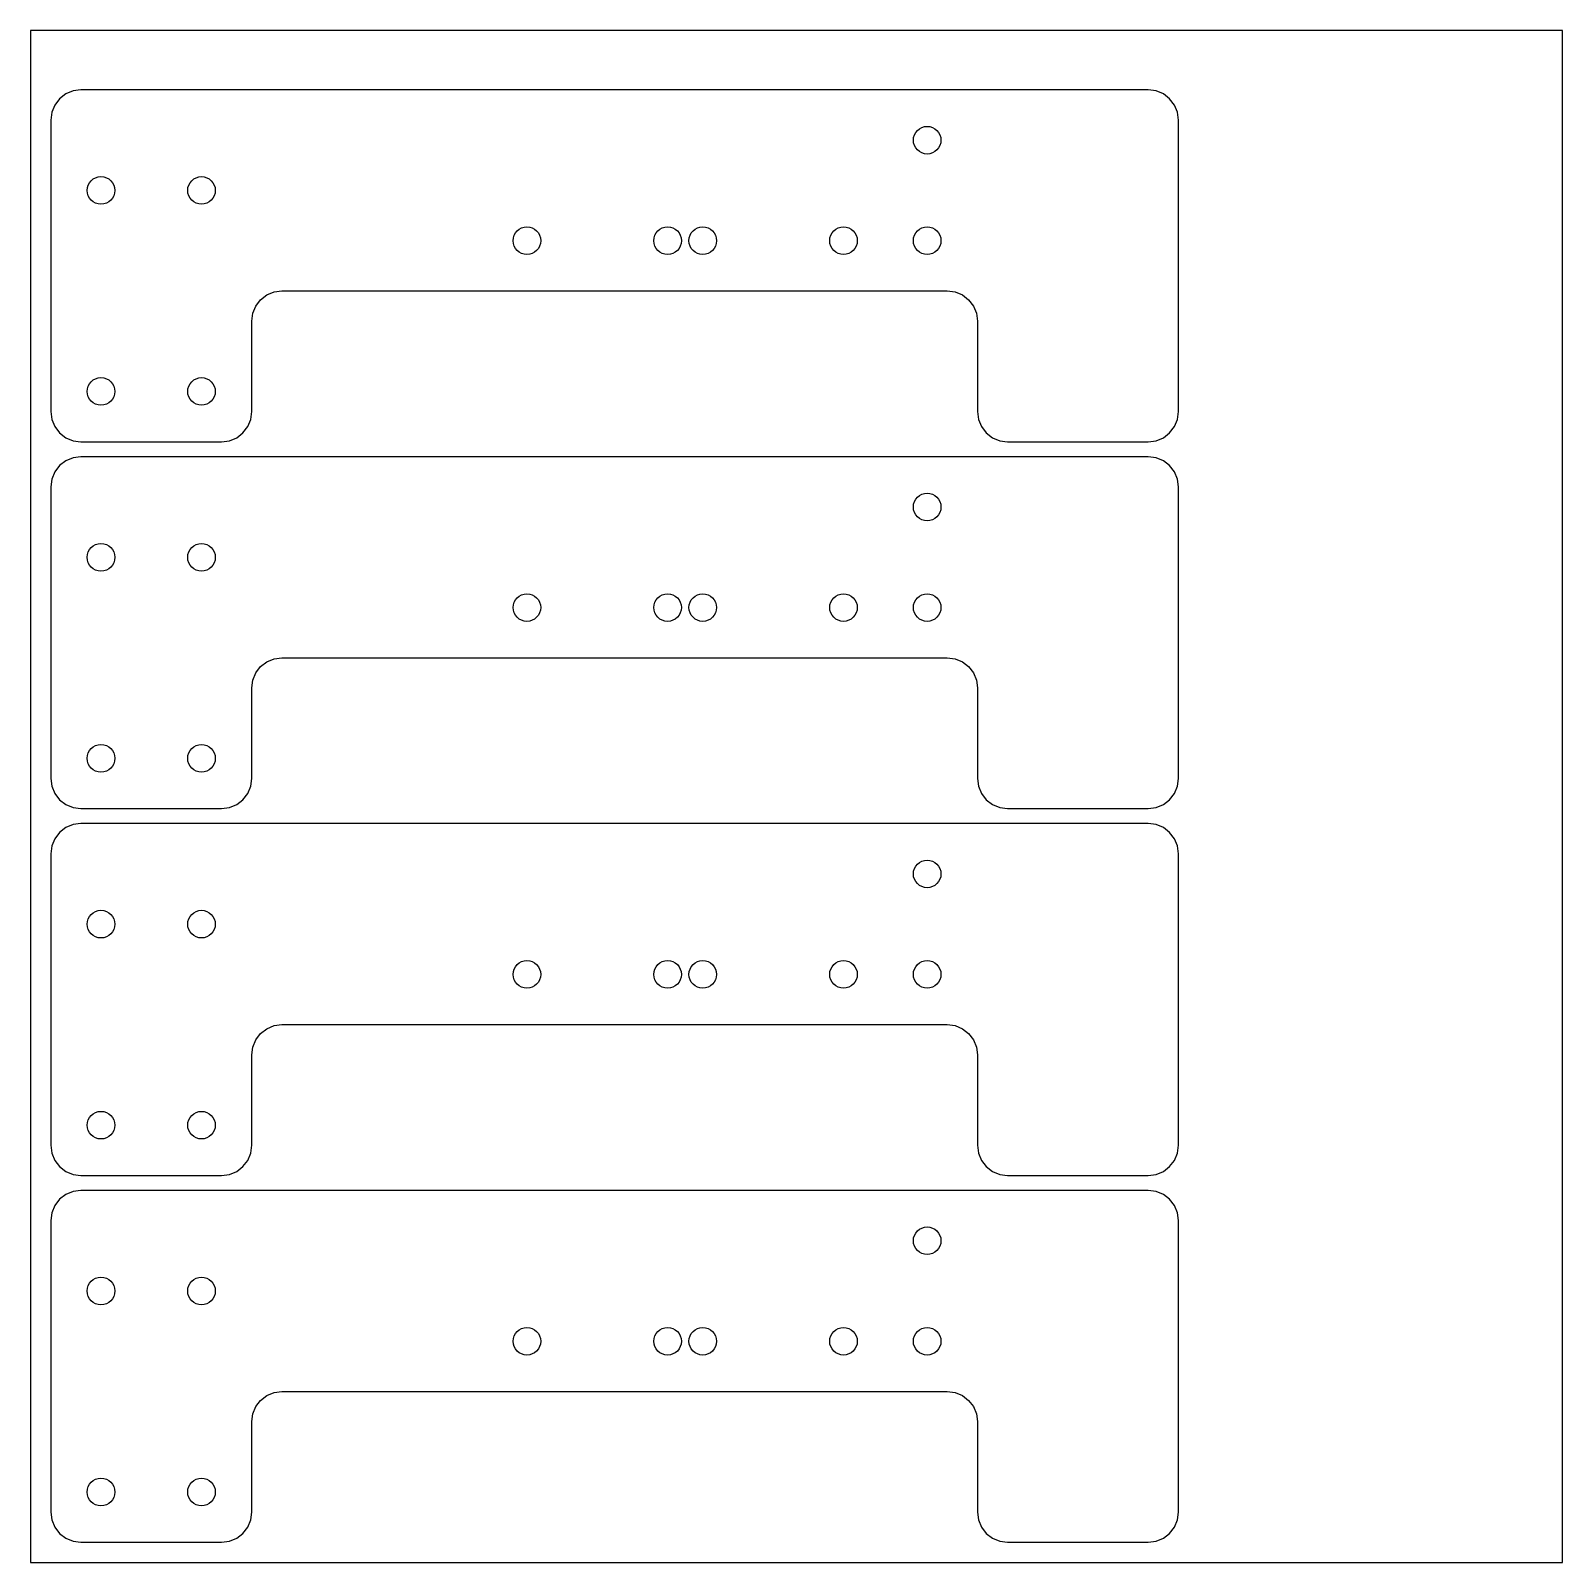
# Model space of a CAD drawing. Header units: millimetres. Extents: x 0 to 305, y 0 to 305.
import ezdxf

# ---------------------------------------------------------------- set-up
doc = ezdxf.new("R2010")
doc.units = ezdxf.units.MM

msp = doc.modelspace()

# ---------------------------------------------------------------- linework, layer by layer
at = {"layer": 'CUT'}
for points in [[(222.4, 223), (223.95, 223.2), (225.4, 223.8), (226.64, 224.76), (227.6, 226), (228.2, 227.45), (228.4, 229), (228.4, 287), (228.2, 288.55), (227.6, 290), (226.64, 291.24), (225.4, 292.2), (223.95, 292.8), (222.4, 293), (10, 293), (8.45, 292.8), (7, 292.2), (5.76, 291.24), (4.8, 290), (4.2, 288.55), (4, 287), (4, 229), (4.2, 227.45), (4.8, 226), (5.76, 224.76), (7, 223.8), (8.45, 223.2), (10, 223), (38, 223), (39.55, 223.2), (41, 223.8), (42.24, 224.76), (43.2, 226), (43.8, 227.45), (44, 229), (44, 247), (44.2, 248.55), (44.8, 250), (45.76, 251.24), (47, 252.2), (48.45, 252.8), (50, 253), (182.4, 253), (183.95, 252.8), (185.4, 252.2), (186.64, 251.24), (187.6, 250), (188.2, 248.55), (188.4, 247), (188.4, 229), (188.6, 227.45), (189.2, 226), (190.16, 224.76), (191.4, 223.8), (192.85, 223.2), (194.4, 223)], [(222.4, 150), (223.95, 150.2), (225.4, 150.8), (226.64, 151.76), (227.6, 153), (228.2, 154.45), (228.4, 156), (228.4, 214), (228.2, 215.55), (227.6, 217), (226.64, 218.24), (225.4, 219.2), (223.95, 219.8), (222.4, 220), (10, 220), (8.45, 219.8), (7, 219.2), (5.76, 218.24), (4.8, 217), (4.2, 215.55), (4, 214), (4, 156), (4.2, 154.45), (4.8, 153), (5.76, 151.76), (7, 150.8), (8.45, 150.2), (10, 150), (38, 150), (39.55, 150.2), (41, 150.8), (42.24, 151.76), (43.2, 153), (43.8, 154.45), (44, 156), (44, 174), (44.2, 175.55), (44.8, 177), (45.76, 178.24), (47, 179.2), (48.45, 179.8), (50, 180), (182.4, 180), (183.95, 179.8), (185.4, 179.2), (186.64, 178.24), (187.6, 177), (188.2, 175.55), (188.4, 174), (188.4, 156), (188.6, 154.45), (189.2, 153), (190.16, 151.76), (191.4, 150.8), (192.85, 150.2), (194.4, 150)], [(222.4, 77), (223.95, 77.2), (225.4, 77.8), (226.64, 78.76), (227.6, 80), (228.2, 81.45), (228.4, 83), (228.4, 141), (228.2, 142.55), (227.6, 144), (226.64, 145.24), (225.4, 146.2), (223.95, 146.8), (222.4, 147), (10, 147), (8.45, 146.8), (7, 146.2), (5.76, 145.24), (4.8, 144), (4.2, 142.55), (4, 141), (4, 83), (4.2, 81.45), (4.8, 80), (5.76, 78.76), (7, 77.8), (8.45, 77.2), (10, 77), (38, 77), (39.55, 77.2), (41, 77.8), (42.24, 78.76), (43.2, 80), (43.8, 81.45), (44, 83), (44, 101), (44.2, 102.55), (44.8, 104), (45.76, 105.24), (47, 106.2), (48.45, 106.8), (50, 107), (182.4, 107), (183.95, 106.8), (185.4, 106.2), (186.64, 105.24), (187.6, 104), (188.2, 102.55), (188.4, 101), (188.4, 83), (188.6, 81.45), (189.2, 80), (190.16, 78.76), (191.4, 77.8), (192.85, 77.2), (194.4, 77)], [(222.4, 4), (223.95, 4.2), (225.4, 4.8), (226.64, 5.76), (227.6, 7), (228.2, 8.45), (228.4, 10), (228.4, 68), (228.2, 69.55), (227.6, 71), (226.64, 72.24), (225.4, 73.2), (223.95, 73.8), (222.4, 74), (10, 74), (8.45, 73.8), (7, 73.2), (5.76, 72.24), (4.8, 71), (4.2, 69.55), (4, 68), (4, 10), (4.2, 8.45), (4.8, 7), (5.76, 5.76), (7, 4.8), (8.45, 4.2), (10, 4), (38, 4), (39.55, 4.2), (41, 4.8), (42.24, 5.76), (43.2, 7), (43.8, 8.45), (44, 10), (44, 28), (44.2, 29.55), (44.8, 31), (45.76, 32.24), (47, 33.2), (48.45, 33.8), (50, 34), (182.4, 34), (183.95, 33.8), (185.4, 33.2), (186.64, 32.24), (187.6, 31), (188.2, 29.55), (188.4, 28), (188.4, 10), (188.6, 8.45), (189.2, 7), (190.16, 5.76), (191.4, 4.8), (192.85, 4.2), (194.4, 4)]]:
    msp.add_lwpolyline(points, close=True, dxfattribs=at)
for centre in [(178.4, 283), (14, 273), (34, 273), (98.75, 263), (98.75, 263), (126.75, 263), (126.75, 263), (133.75, 263), (133.75, 263), (161.75, 263), (161.75, 263), (178.4, 263), (14, 233), (34, 233), (178.4, 210), (14, 200), (34, 200), (98.75, 190), (98.75, 190), (126.75, 190), (126.75, 190), (133.75, 190), (133.75, 190), (161.75, 190), (161.75, 190), (178.4, 190), (14, 160), (34, 160), (178.4, 137), (14, 127), (34, 127), (98.75, 117), (98.75, 117), (126.75, 117), (126.75, 117), (133.75, 117), (133.75, 117), (161.75, 117), (161.75, 117), (178.4, 117), (14, 87), (34, 87), (178.4, 64), (14, 54), (34, 54), (98.75, 44), (98.75, 44), (126.75, 44), (126.75, 44), (133.75, 44), (133.75, 44), (161.75, 44), (161.75, 44), (178.4, 44), (14, 14), (34, 14)]:
    msp.add_circle(centre, 2.75, dxfattribs=at)
at = {"layer": 'SHEET'}
msp.add_lwpolyline([(0, 0), (304.8, 0), (304.8, 304.8), (0, 304.8)], close=True, dxfattribs=at)

doc.saveas('drawing.dxf')
